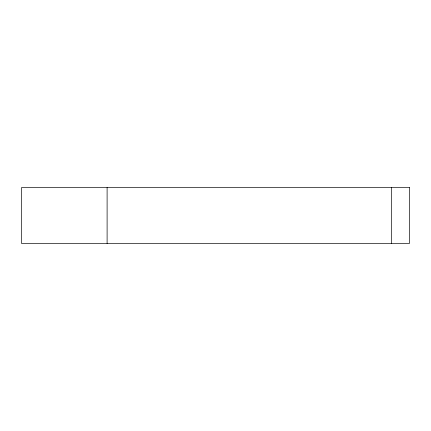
<?xml version="1.0" encoding="UTF-8"?>
<svg xmlns="http://www.w3.org/2000/svg" width="431" height="431" viewBox="0 0 431 431"><rect width="100%" height="100%" fill="white"/><g stroke="black" fill="none" stroke-linecap="round" stroke-linejoin="round"><path stroke-width="0.65" d="M391.563 187.533L391.563 243.467M107.103 187.533L107.103 243.467M409.45 187.533L21.561 187.533L21.55 243.467L409.45 243.467L409.45 187.533"/></g></svg>
